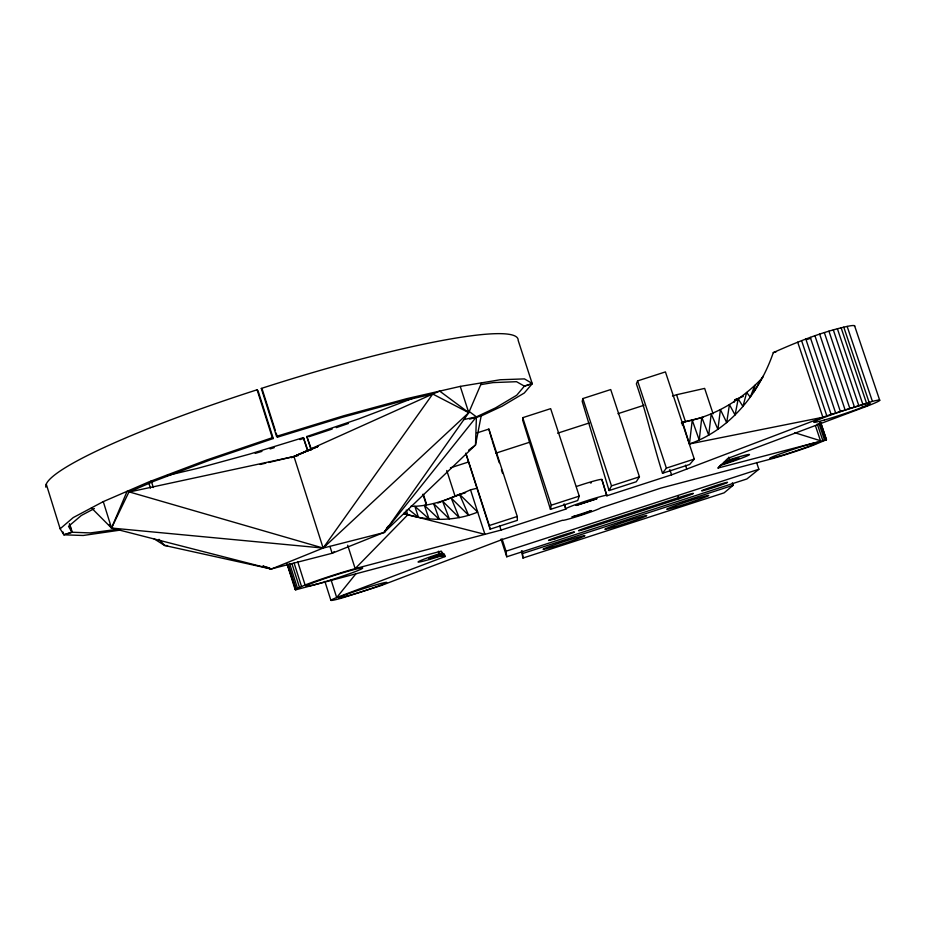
<?xml version="1.0" encoding="UTF-8"?>
<svg xmlns="http://www.w3.org/2000/svg" width="926" height="926" viewBox="0 0 926 926"><rect width="100%" height="100%" fill="white"/><g stroke="black" fill="none" stroke-linecap="round" stroke-linejoin="round"><path stroke-width="1.39" d="M521.465 550.866L522.982 558.042L724.109 492.84L733.195 485.27L732.373 482.805M522.727 417.672L522.715 420.265L550.449 509.369L577.697 500.538L579.259 496.128L550.657 408.655L522.727 417.672L551.259 505.191L550.449 509.369M522.982 558.042L522.287 550.901M468.487 410.959L476.415 416.85L475.501 445.012L384.14 532.404L332.133 553.273L271.144 568.969L164.654 545.483L153.681 538.562M682.254 424.965L682.601 422.233L703.262 417.29M91.442 507.899L111.525 528.051L271.341 569.05L323.139 548.065L384.255 532.508L468.764 412.672L439.688 391.108L432.72 394.025L402.787 400.9L342.145 417.371L277.453 437.176L276.55 436.331L261.306 388.434A245.378 30.13 -17.5 0 1 518.166 340.386L532.242 383.711L524.266 393.029L502.147 406.178L481.161 415.994L475.501 445.012L468.625 450.21M582.848 398.562L582.199 401.34L609.088 490.56L636.278 481.751L639.438 476.821L610.72 389.557L582.848 398.562L611.496 485.872L609.088 490.56M331.045 579.838L336.694 597.559L445.105 556.526L444.017 554.998L440.926 556.005A26.067 1.32 -17.9 0 1 418.101 562.013A26.067 1.32 -17.9 0 1 439.248 553.783L442.42 552.753L441.239 551.12L295.764 589.804L287.5 564.802M295.301 589.387L305.094 585A38.857 2.141 -17.8 0 1 355.167 568.633L501.035 530.077L565.821 509.092L564.64 504.763M734.063 402.278L734.885 399.731L743.335 396.374M762.665 377.542C741.437 400.194 713.402 416.966 682.601 422.233L689.442 443.959C730.406 429.652 759.54 392.67 773.303 352.598C797.159 342.007 821.57 332.029 847.151 326.415A38.834 3.299 -18.7 0 1 854.49 326.392M637.597 380.899L636.37 383.873C646.591 413.239 653.004 443.739 662.507 473.267L689.685 464.47L694.28 459.076L665.435 371.905L637.597 380.899L666.373 468.116L662.507 473.267M325.883 544.708L323.139 548.065L111.525 528.051L127.105 491.301L323.139 548.065L468.764 412.672L481.52 382.855M576.47 486.463A21.645 1.285 -18.1 0 1 601.888 479.552L606.877 495.804L671.57 474.841L826.802 415.809L872.408 401.375L847.151 326.415M109.268 524.486L111.525 528.051L128.888 492.076L154.434 481.045L210.237 459.944L273.251 438.53L258.065 390.807L257.092 389.788A245.413 30.13 -17.4 0 0 45.837 487.169M606.877 495.804L601.888 479.552M763.128 376.211L753.695 392.011L754.84 385.343L750.268 397.15L746.68 392.462L742.941 406.479L738.196 398.898L735.07 414.987L729.433 404.616L726.702 422.626L720.428 409.616L717.905 429.363L711.203 413.876L708.726 435.185L701.804 417.406L699.223 440.058L692.254 420.184L689.442 443.959L822.878 417.267L797.703 342.18M384.255 532.508L387.925 526.315M432.72 394.025L323.139 548.065L293.97 456.506L432.72 394.025L468.764 412.672L460.245 386.397L406.792 398.655L343.789 415.751L276.55 436.331M387.508 527.762L384.14 532.404L476.415 416.85L495.503 407.891L516.743 395.228L524.255 386.281L532.242 383.711M355.781 573.946L336.694 597.559A32.896 1.539 -17.8 0 0 341.821 598.069L380.841 585.66L502.424 539.441L562.545 520.25A20.025 0.984 -18.1 0 0 581.088 515.261A20.025 0.984 -18.1 0 0 600.615 507.923L660.909 488.095L771.682 458.81A32.942 1.528 -18.3 0 0 813.352 445.221L826.455 439.711L820.945 423.251M826.455 439.711L718.078 468.012L720.949 464.783M477.26 488.176L470.535 489.831L477.677 512.09C455.604 521.269 430.59 521.234 407.776 514.798L355.167 568.633L347.69 545.229M718.078 468.012L720.798 465.338L725.394 463.857A26.09 1.308 -18.2 0 0 749.4 454.701A26.09 1.308 -18.2 0 0 729.653 459.713L724.965 461.229L727.882 458.358L867.419 406.016A38.927 2.107 -18.4 0 0 872.408 401.375M69.346 523.989L71.881 532.137L63.836 534.742L60.144 528.792L73.223 517.588L103.272 501.614L148.878 481.89L206.822 459.956L272.325 437.697L273.251 438.53M756.6 462.502L758.857 469.262L746.9 478.962L506.753 556.792L501.024 539.117M334.436 551.537L332.133 553.273L329.957 546.444M94.394 508.548L81.326 515.481L68.524 526.338L71.881 532.137M470.535 489.831C451.541 498.2 431.84 506.534 410.669 506.372M291.366 457.687L317.954 446.378L293.97 456.506L268.644 462.479M414.258 397.752L359.288 418.702L306.83 436.505L311.182 450.14M128.888 492.076L293.97 456.506L317.942 446.482M437.836 503.05L459.493 494.287L477.677 512.09L484.946 534.36L403.667 513.629M469.656 419.108L481.161 415.994M465.581 492.678L455.036 496.093L446.76 470.512M681.362 422.869L685.425 421.55L676.547 394.742L672.484 396.05M551.259 505.191L579.259 496.128M611.496 485.872L639.438 476.821M666.373 468.116L694.28 459.076M517.264 516.476L517.356 520.354L490.132 529.163L489.298 525.528L517.264 516.476L488.87 429.074L476.913 432.94M506.753 556.792L506.013 551.202L758.857 469.262M678.955 498.778L591.645 527.068A14.203 0.613 -18.1 0 1 578.553 530.679A14.203 0.613 -18.1 0 1 592.455 525.528L680.76 496.915A14.214 0.602 -18.2 0 1 693.331 493.477A14.214 0.602 -18.2 0 1 678.955 498.778L678.11 496.22M523.086 553.378L733.195 485.27M118.366 529.174L90.389 532.925L72.24 532.242L64.207 534.834L83.19 535.483L120.565 530.054M450.453 467.838L468.336 462.051M495.815 453.173L530.123 442.084M557.568 433.206L589.144 422.997M617.966 413.679L644.033 405.252M307.918 450.545L303.358 437.616L249.592 454.11L197.261 468.429L165.812 475.848M260.194 464.47L265.831 463.139M676.547 394.742L704.651 388.399L713.101 413.841M463.764 419.582L476.415 416.85M773.303 352.598L775.907 352.03M293.97 456.506L298.184 455.604M738.879 398.886L734.885 399.731L737.513 400.692M861.77 407.185L867.419 406.016M460.245 386.397L500.225 379.753L524.452 378.896L532.253 383.48L524.255 386.061L516.534 381.697L493.002 382.6L480.571 384.672M167.537 545.622L164.654 545.483L159.006 539.337M440.915 555.774L445.105 556.526L444.272 553.922M794.624 432.673L820.471 440.73L815.482 425.856M403.748 513.49L407.776 514.798L406.248 510.076M262.996 566.064L271.144 568.969M263.216 566.122L271.341 569.05L267.382 567.372M404.338 512.414L407.776 514.798M408.435 509.219L418.448 517.321L414.836 506.267L428.981 518.861L424.351 505.272L439.318 519.428L433.6 503.57L449.411 519.011L442.559 501.151L459.203 517.634L451.205 498.061L468.637 515.331L459.493 494.287M261.306 388.434L262.266 389.452L275.288 430.358M306.83 436.505L311.391 449.423M854.629 325.917L879.7 400.24M843.771 327.133L869.063 402.208M841.109 327.758L866.423 402.914M837.393 328.73L862.731 403.967M833.307 329.876L858.657 405.183M828.932 331.184L854.27 406.526M824.337 332.608L849.686 407.972M819.649 334.136L844.975 409.512M814.926 335.733L840.241 411.086M810.285 337.377L835.565 412.683M805.805 339.02L831.062 414.269M801.58 340.629L826.802 415.809M820.471 422.071L826.328 439.549M821.003 424.988L826.05 440.047M819.776 422.071L825.645 439.572M819.001 423.599L824.429 439.781M817.253 423.958L822.693 440.174M728.808 457.155L729.653 459.713M685.495 465.165L686.779 469.077M669.799 469.505L671.57 474.841M564.096 503.825L565.821 509.092M499.727 526.061L501.035 530.077M502.054 538.978L506.013 551.202M465.847 453.127L489.298 525.528M465.963 453.948L490.132 529.163M491.845 439.723L488.87 429.074M492.273 441.054L496.452 454.099M423.425 494.507L426.435 503.848M422.916 494.218L426.388 504.994M438.426 551.213L439.248 553.783M303.358 437.616L307.71 451.263M496.857 455.372L499.195 462.711M324.876 581.401L330.906 600.349M276.156 433.09L277.453 437.176M257.092 389.788L272.325 437.697M297.663 561.584L305.094 585M294.086 563.031L301.506 586.401M292.014 563.922L299.422 587.258M289.595 563.483L297.431 588.16M288.229 564.235L296.042 588.867M287.998 565.311L295.764 589.804M286.991 563.795L295.209 589.7M501.383 469.621L502.61 473.475M151.193 480.744L153.322 487.516M148.727 482.724L150.429 488.141M103.272 501.614L111.525 528.051M69.716 524.104L72.24 532.242M62.991 532.022L63.836 534.742M46.3 484.229L60.144 528.792M565.936 508.721A21.657 1.146 -18.1 0 1 587.084 500.665A21.657 1.146 -18.1 0 1 607.086 495.398M590.371 482.978A10.823 0.648 -18.1 0 1 591.332 482.828M807.102 339.518A29.748 2.523 -18.7 0 1 810.678 338.221M348.442 423.471A245.182 30.083 -17.5 0 1 336.277 427.65M332.179 429.039A245.182 30.083 -17.5 0 1 308.856 436.748M304.017 438.311A245.216 30.083 -17.4 0 1 300.001 439.595M274.212 447.675A245.216 30.083 -17.4 0 1 270.114 448.925M261.954 451.379A245.216 30.083 -17.4 0 1 255.194 453.381M572.175 516.847L581.354 514.648L591.263 510.654L572.175 516.847M576.203 505.434L596.784 498.767L576.203 505.434M723.912 462.271L721.817 464.331L725.567 463.116A12.964 0.648 -18.2 0 0 738.89 458.104A12.964 0.648 -18.2 0 0 727.697 461.044L723.912 462.271M442.825 553.331L440.556 554.061A12.952 0.66 -17.9 0 0 428.657 558.61A12.952 0.66 -17.9 0 0 441.378 555.172L443.623 554.454L442.825 553.331M315.558 584.445A29.759 1.644 -17.8 0 0 362.031 568.657A29.759 1.644 -17.8 0 0 325.072 578.484A29.759 1.644 -17.8 0 0 315.558 584.445M779.171 456.182A25.245 1.169 -18.3 0 0 817.427 442.732A25.245 1.169 -18.3 0 0 784.322 452.374A25.245 1.169 -18.3 0 0 779.171 456.182M824.429 420.01A29.806 1.62 -18.4 0 0 869.977 403.805A29.806 1.62 -18.4 0 0 831.571 414.721A29.806 1.62 -18.4 0 0 824.429 420.01M346.799 596.159A25.21 1.181 -17.8 0 0 386.292 582.824A25.21 1.181 -17.8 0 0 355.271 591.344A25.21 1.181 -17.8 0 0 346.799 596.159M554.882 538.851A13.577 0.579 -18 0 0 574.502 531.964A13.577 0.579 -18 0 0 555.392 537.624A13.577 0.579 -18 0 0 554.882 538.851M707.221 489.518A13.601 0.579 -18.2 0 0 727.5 482.411A13.601 0.579 -18.2 0 0 709.154 487.828A13.601 0.579 -18.2 0 0 707.221 489.518M675.772 507.043A22.085 0.88 -18.2 0 0 708.575 495.618A22.085 0.88 -18.2 0 0 678.631 504.508A22.085 0.88 -18.2 0 0 675.772 507.043M614.494 526.906A21.958 0.88 -18.1 0 0 646.718 515.666A21.958 0.88 -18.1 0 0 616.415 524.672A21.958 0.88 -18.1 0 0 614.494 526.906M553.111 546.803A21.958 0.88 -18 0 0 584.908 535.703A21.958 0.88 -18 0 0 554.084 544.882A21.958 0.88 -18 0 0 553.111 546.803"/></g></svg>
